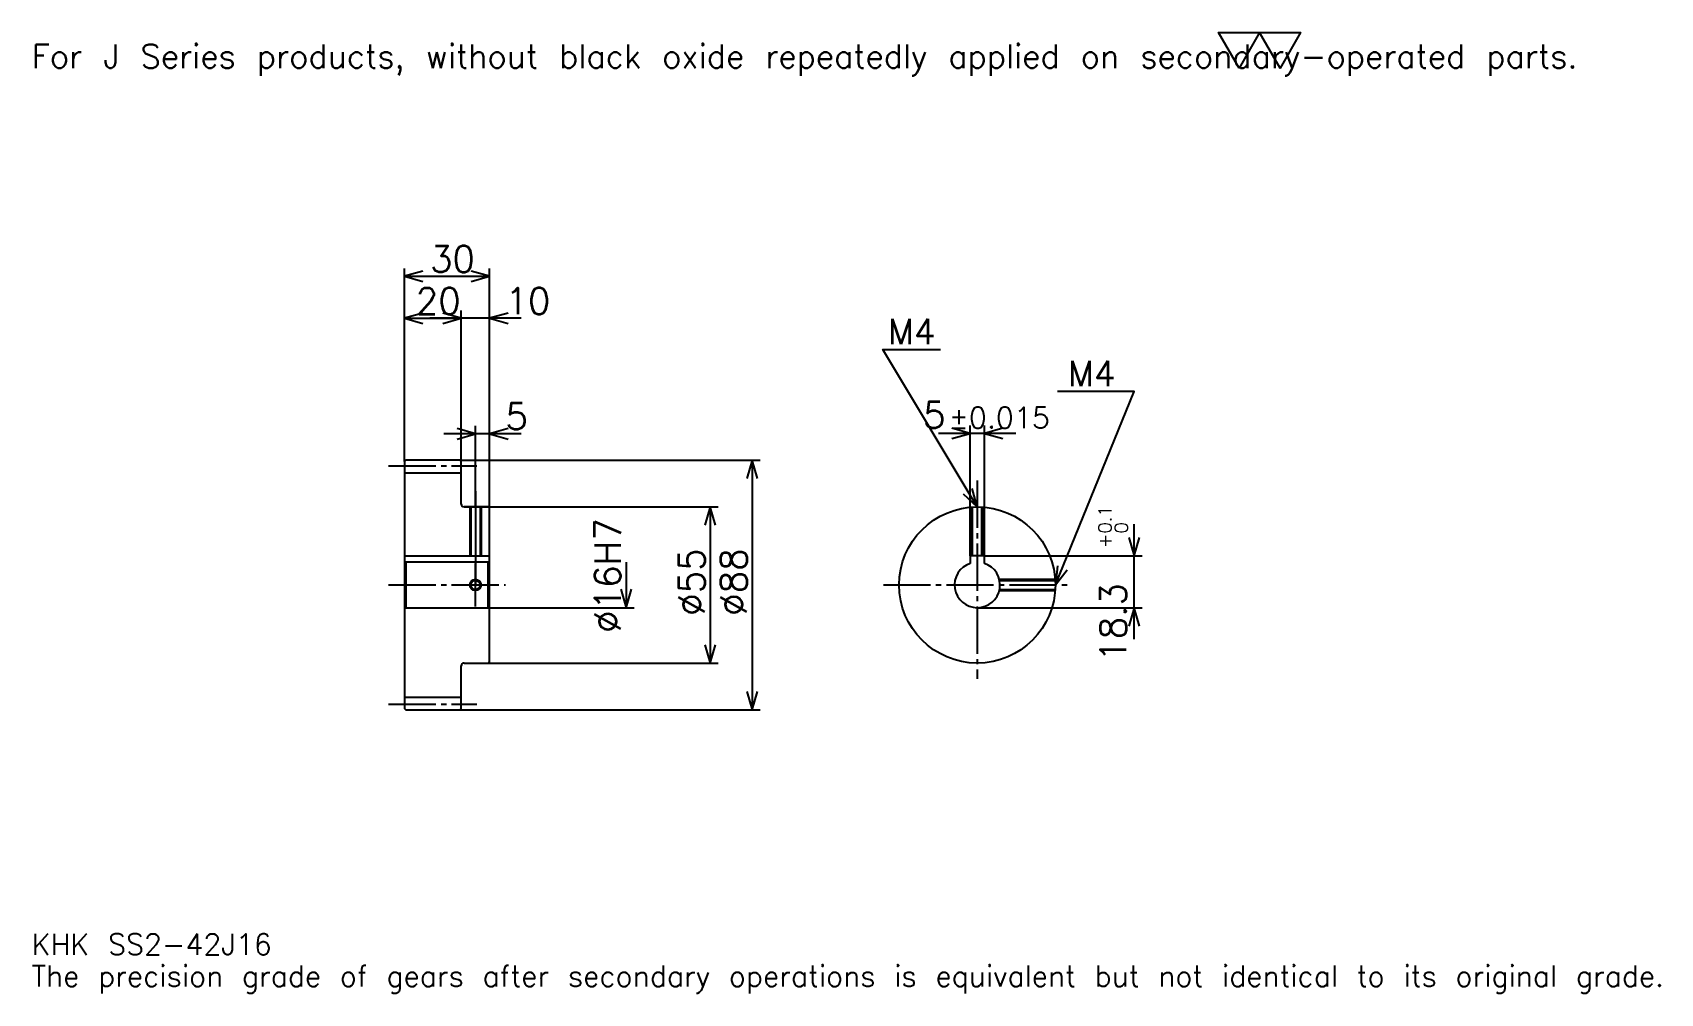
# Model space of a CAD drawing. Extents: x 19 to 592, y 7 to 345.
import ezdxf

# ---------------------------------------------------------------- set-up
doc = ezdxf.new("R2010")
doc.units = 0
doc.linetypes.add('DASHDOT', pattern=[22.173913, 16.630435, -1.847826, 1.847826, -1.847826])
doc.layers.get('0').update_dxf_attribs({"linetype": 'CONTINUOUS'})
doc.layers.add('DASHDOT', color=6, linetype='DASHDOT')
doc.styles.add('KANJI', font='TXT', dxfattribs={"bigfont": 'BIGFONT'})

msp = doc.modelspace()

# ---------------------------------------------------------------- linework, layer by layer
at = {"color": 5}
for p, q in [((149.67392, 194.597824), (149.67392, 262.043457)), ((149.67392, 259.271729), (179.67392, 259.271729)), ((179.67392, 194.597824), (179.67392, 262.043457)), ((169.67392, 194.597824), (169.67392, 247.260864)), ((149.67392, 244.489136), (169.67392, 244.489136)), ((190.76088, 244.489136), (158.58696, 244.489136)), ((174.67392, 194.597824), (174.67392, 206.608688)), ((348.804352, 160.897827), (348.804352, 206.739136)), ((353.804352, 160.897827), (353.804352, 206.739136)), ((190.76088, 203.836945), (163.58696, 203.836945)), ((364.891296, 203.967392), (337.717407, 203.967392)), ((149.67392, 194.097824), (149.67392, 194.597824)), ((169.17392, 194.597824), (179.67392, 194.597824)), ((169.67392, 194.097824), (169.67392, 194.597824)), ((174.67392, 178.097824), (174.67392, 194.597824)), ((174.67392, 178.097824), (174.67392, 194.597824)), ((179.67392, 194.597824), (274.836975, 194.597824)), ((179.67392, 177.597824), (179.67392, 194.597824)), ((272.065216, 194.597824), (272.065216, 106.597824)), ((170.67392, 178.097824), (179.67392, 178.097824)), ((179.67392, 178.097824), (260.054352, 178.097824)), ((257.282623, 178.097824), (257.282623, 123.097824)), ((406.521759, 131.510864), (406.521759, 171.984787)), ((353.804352, 160.897827), (409.293488, 160.897827)), ((227.717407, 158.597824), (227.717407, 142.597824)), ((179.67392, 142.597824), (230.489136, 142.597824)), ((351.304352, 142.597824), (409.293488, 142.597824)), ((170.67392, 123.097824), (179.67392, 123.097824)), ((179.67392, 123.097824), (260.054352, 123.097824)), ((169.17392, 106.597824), (179.67392, 106.597824)), ((179.67392, 106.597824), (274.836975, 106.597824))]:
    msp.add_line(p, q, dxfattribs=at)
at = {"color": 4}
for p, q in [((149.67392, 190.097824), (169.67392, 190.097824)), ((149.67392, 160.897827), (179.67392, 160.897827)), ((150.17392, 158.597824), (150.17392, 142.597824)), ((179.17392, 158.597824), (179.67392, 159.097824)), ((179.17392, 142.597824), (179.67392, 142.097824)), ((149.67392, 111.097824), (169.67392, 111.097824))]:
    msp.add_line(p, q, dxfattribs=at)
at = {"color": 7}
msp.add_lwpolyline([(443.478271, 332.608704), (436.271759, 345.100006), (465.097839, 345.100006), (457.891327, 332.608704), (450.684784, 345.100006), (443.478271, 332.608704)], dxfattribs=at)
at = {"color": 5}
for points in [[(156.141312, 261.119568), (149.67392, 259.271729), (156.141312, 257.42392)], [(173.206528, 257.42392), (179.67392, 259.271729), (173.206528, 261.119568)], [(156.141312, 246.336945), (149.67392, 244.489136), (156.141312, 242.641296)], [(163.206528, 242.641296), (169.67392, 244.489136), (163.206528, 246.336945)], [(163.206528, 242.641296), (169.67392, 244.489136), (163.206528, 246.336945)], [(186.141312, 246.336945), (179.67392, 244.489136), (186.141312, 242.641296)], [(351.304352, 178.097824), (318.043488, 233.532608), (338.369568, 233.532608)], [(378.804352, 150.597824), (406.521759, 218.75), (379.543518, 218.75)], [(168.206528, 201.98912), (174.67392, 203.836945), (168.206528, 205.684784)], [(186.141312, 205.684784), (179.67392, 203.836945), (186.141312, 201.98912)], [(342.336975, 202.119568), (348.804352, 203.967392), (342.336975, 205.815216)], [(360.271729, 205.815216), (353.804352, 203.967392), (360.271729, 202.119568)], [(273.913055, 188.130432), (272.065216, 194.597824), (270.217407, 188.130432)], [(346.392395, 182.692871), (351.304352, 178.097824), (349.561401, 184.594269)], [(259.130432, 171.630432), (257.282623, 178.097824), (255.434784, 171.630432)], [(404.67395, 167.365219), (406.521759, 160.897827), (408.369598, 167.365219)], [(379.529175, 157.284851), (378.804352, 150.597824), (382.952515, 155.892563)], [(225.869568, 149.065216), (227.717407, 142.597824), (229.565216, 149.065216)], [(408.369598, 136.130432), (406.521759, 142.597824), (404.67395, 136.130432)], [(255.434784, 129.565216), (257.282623, 123.097824), (259.130432, 129.565216)], [(270.217407, 113.065216), (272.065216, 106.597824), (273.913055, 113.065216)]]:
    msp.add_lwpolyline(points, dxfattribs=at)
at = {"color": 4}
for points in [[(169.67392, 179.097824), (169.67392, 194.097824), (169.17392, 194.597824), (150.17392, 194.597824), (149.67392, 194.097824), (149.67392, 142.097824)], [(170.67392, 123.097824), (179.17392, 123.097824), (179.67392, 123.597824), (179.67392, 177.597824), (179.17392, 178.097824), (170.67392, 178.097824)], [(172.67392, 178.097824), (172.67392, 160.897827)], [(173.053925, 178.097824), (173.053925, 160.897827)], [(176.293915, 178.097824), (176.293915, 160.897827)], [(176.67392, 178.097824), (176.67392, 160.897827)], [(349.304352, 160.897827), (349.304352, 178.024994)], [(349.684357, 160.897827), (349.684357, 178.050064)], [(352.924347, 160.897827), (352.924347, 178.050064)], [(353.304352, 160.897827), (353.304352, 178.024994)], [(353.804352, 158.197159), (353.804352, 160.897827), (348.804352, 160.897827), (348.804352, 158.197159)], [(149.67392, 142.097824), (150.17392, 142.597824), (179.17392, 142.597824), (179.17392, 158.597824), (150.17392, 158.597824), (149.67392, 159.097824)], [(359.050323, 152.597824), (378.731506, 152.597824)], [(359.138611, 152.217819), (378.756592, 152.217819)], [(359.138611, 148.977829), (378.756592, 148.977829)], [(359.050323, 148.597824), (378.731506, 148.597824)], [(149.67392, 142.097824), (149.67392, 107.097824), (150.17392, 106.597824), (169.17392, 106.597824), (169.67392, 107.097824), (169.67392, 122.097824)]]:
    msp.add_lwpolyline(points, dxfattribs=at)
for centre, radius in [((351.304352, 150.597824), 27.5), ((174.67392, 150.597824), 1.62)]:
    msp.add_circle(centre, radius, dxfattribs=at)
at = {"color": 7}
msp.add_circle((174.67392, 150.597824), 2, dxfattribs=at)
at = {"color": 4}
for centre, radius, start, end in [((170.67392, 179.097824), 1, 180, 270), ((351.304352, 150.597824), 8, 108.209957329, 71.790042671), ((170.67392, 122.097824), 1, 90, 180)]:
    msp.add_arc(centre, radius, start, end, dxfattribs=at)
at = {"layer": 'DASHDOT', "color": 7}
for p, q in [((144.130447, 192.597824), (175.217392, 192.597824)), ((351.304352, 187.33696), (351.304352, 117.554344)), ((174.67392, 178.097824), (174.67392, 150.597824)), ((144.130447, 150.597824), (185.217407, 150.597824)), ((318.260864, 150.597824), (384.347839, 150.597824)), ((144.130447, 108.597824), (175.217392, 108.597824))]:
    msp.add_line(p, q, dxfattribs=at)
for points in [[(174.67392, 183.641296), (174.67392, 155.35434)], [(174.67392, 143.054352), (174.67392, 158.141296)], [(167.130447, 150.597824), (182.217407, 150.597824)]]:
    msp.add_lwpolyline(points, dxfattribs=at)

# ---------------------------------------------------------------- texts
at = {"color": 7, "style": 'KANJI'}
for s, height, p in [('For J Series products, without black oxide repeatedly applied on secondary-operated parts.', 8.315217, (18.47826, 332.608704)), ('30', 9.23913, (158.668488, 260.75)), ('20', 9.23913, (153.668488, 245.967392)), ('10', 9.23913, (185.217407, 245.967392)), ('M4', 8.869566, (319.891296, 235.380432)), ('M4', 8.869566, (383.239136, 220.597824)), ('5', 9.23913, (185.217407, 205.315216)), ('5', 9.23913, (332.232971, 205.815216)), ('%%p0.015', 7.391304, (341.37854, 205.815216)), ('KHK SS2-42J16', 7.391304, (18.47826, 20.326086)), ('The precision grade of gears after secondary operations is equivalent but not identical to its original grade.', 7.391304, (18.47826, 9.23913))]:
    msp.add_text(s, height=height, dxfattribs=at).set_placement(p)
for s, height, p in [('%%c16H7', 9.23913, (225.869568, 133.736404)), ('0.1', 4.619565, (398.576111, 168.738281)), ('0', 4.619565, (404.304382, 168.738281)), ('+', 4.619565, (398.576111, 163.564362)), ('%%c55', 9.23913, (255.434784, 139.741852)), ('%%c88', 9.23913, (270.217407, 139.741852)), ('18.3', 9.23913, (403.75, 123.573753))]:
    msp.add_text(s, height=height, rotation=90, dxfattribs=at).set_placement(p)

doc.saveas('drawing.dxf')
